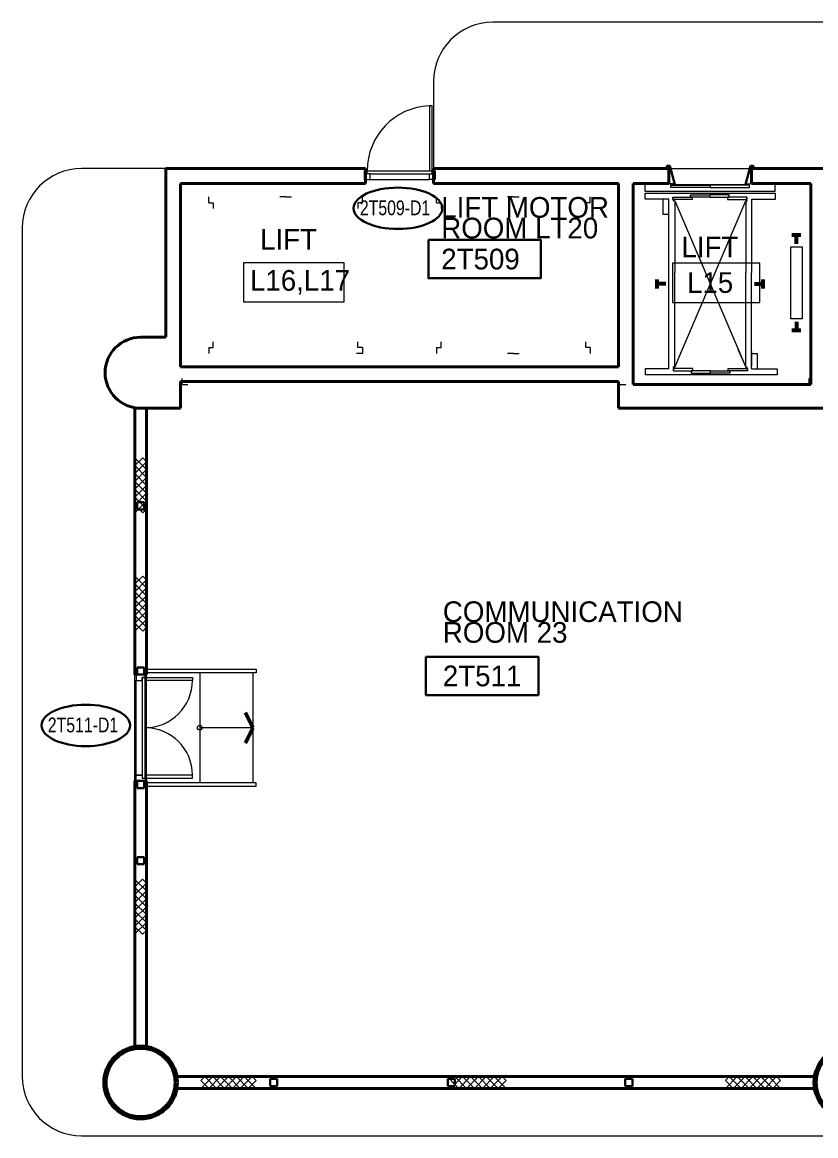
# Model space of a CAD drawing. Header units: metres. Extents: x 1807 to 3745, y 842 to 1968.
# Drawn here: x 3388 to 3401.41, y 1427.1 to 1445.92 of the extents above; entities that cross this region are included whole.
import ezdxf
from ezdxf.enums import TextEntityAlignment as Align

# ---------------------------------------------------------------- set-up
doc = ezdxf.new("R2010")
doc.units = ezdxf.units.M
doc.header["$MEASUREMENT"] = 0
doc.linetypes.add('DGN1', pattern=[7.299439, 0, -7.299439])
doc.layers.get('0').update_dxf_attribs({"lineweight": 0})
for name, color, linetype, lineweight in [('Level 1', 7, 'Continuous', 0), ('Level 31', 7, 'Continuous', 0), ('Level 33', 7, 'Continuous', 0), ('Primary Door', 7, 'Continuous', 0), ('TRIRIGA DOOR BOX', 7, 'Continuous', 0)]:
    doc.layers.add(name, color=color, linetype=linetype, lineweight=lineweight)
doc.styles.add('Style-CHAR_FAST_FONT', font='CHAR_FAST_FONT.shx', dxfattribs={"height": 0.2})

# ---------------------------------------------------------------- blocks, each defined once
blk = doc.blocks.new('AnonymusCell_218')
at = {"layer": 'Primary Door', "color": 7, "linetype": 'Continuous', "lineweight": 30}
blk.add_ellipse((0, 0), major_axis=(0.75, 0), ratio=0.466667, dxfattribs=at)
at = {"layer": 'Primary Door', "color": 7, "linetype": 'Continuous', "lineweight": 30, "style": 'Style-CHAR_FAST_FONT', "width": 0.799986}
blk.add_text('2T509-D1', height=0.25, dxfattribs=at).set_placement((-0.643, 0.133), align=Align.TOP_LEFT)
blk = doc.blocks.new('AnonymusCell_222')
at = {"layer": 'Primary Door', "color": 7, "linetype": 'Continuous', "lineweight": 30}
blk.add_ellipse((0, 0), major_axis=(0.75, 0), ratio=0.466667, dxfattribs=at)
at = {"layer": 'Primary Door', "color": 7, "linetype": 'Continuous', "lineweight": 30, "style": 'Style-CHAR_FAST_FONT', "width": 0.799986}
blk.add_text('2T511-D1', height=0.25, dxfattribs=at).set_placement((-0.643, 0.133), align=Align.TOP_LEFT)
blk = doc.blocks.new('RFNUM3_10')
at = {"layer": 'Level 33', "color": 7, "linetype": 'Continuous', "lineweight": 13, "extrusion": (0, 0, -1)}
blk.add_lwpolyline([(0.00317, -0.00221), (-0.00668, -0.00221), (-0.00668, 0.00221), (0.00317, 0.00221)], close=True, dxfattribs=at)
at = {"layer": 'Level 33', "color": 7, "linetype": 'Continuous', "lineweight": 13, "insert": (-0.00153, 0.00001), "char_height": 0.002333, "width": 0.0068108, "attachment_point": 4, "line_spacing_factor": 0.25, "style": 'Style-CHAR_FAST_FONT'}
blk.add_mtext('L15', dxfattribs=at)
blk = doc.blocks.new('AnonymusCell_360')
at = {"layer": 'Level 33', "color": 7, "linetype": 'Continuous', "lineweight": 13, "extrusion": (0, 0, -1)}
blk.add_lwpolyline([(0.852, -0.333), (-0.852, -0.333), (-0.852, 0.33), (0.852, 0.33)], close=True, dxfattribs=at)
at = {"layer": 'Level 33', "color": 7, "linetype": 'Continuous', "lineweight": 13, "insert": (-0.741, 0), "char_height": 0.35, "width": 2.54949, "attachment_point": 4, "line_spacing_factor": 0.25, "style": 'Style-CHAR_FAST_FONT'}
blk.add_mtext('L16,L17', dxfattribs=at)

msp = doc.modelspace()

# ---------------------------------------------------------------- linework, layer by layer
at = {"layer": 'Level 1', "color": 7, "linetype": 'Continuous', "lineweight": 0}
for p, q in [((3429.4, 1445.925), (3395.95, 1445.925)), ((3394.95, 1444.95), (3394.95, 1443.45)), ((3394.95, 1444.925), (3394.95, 1443.45)), ((3394.929, 1444.515), (3394.879, 1444.515)), ((3394.879, 1444.515), (3394.879, 1443.415)), ((3394.929, 1443.415), (3394.929, 1444.515)), ((3390.425, 1443.45), (3389, 1443.45)), ((3390.425, 1440.6), (3390.425, 1443.45)), ((3393.779, 1443.415), (3394.929, 1443.415)), ((3393.779, 1443.415), (3393.779, 1443.265)), ((3393.829, 1443.415), (3393.779, 1443.415)), ((3393.829, 1443.415), (3393.779, 1443.415)), ((3393.779, 1443.415), (3393.779, 1443.265)), ((3393.829, 1443.365), (3393.829, 1443.415)), ((3393.829, 1443.365), (3393.829, 1443.415)), ((3393.879, 1443.365), (3393.829, 1443.365)), ((3393.879, 1443.365), (3393.829, 1443.365)), ((3393.879, 1443.365), (3394.879, 1443.365)), ((3393.879, 1443.265), (3393.879, 1443.365)), ((3393.879, 1443.265), (3393.879, 1443.365)), ((3394.879, 1443.415), (3394.929, 1443.415)), ((3394.879, 1443.265), (3394.879, 1443.365)), ((3394.879, 1443.365), (3394.929, 1443.365)), ((3394.879, 1443.265), (3394.879, 1443.365)), ((3394.879, 1443.365), (3394.929, 1443.365)), ((3394.929, 1443.365), (3394.929, 1443.415)), ((3394.929, 1443.415), (3394.979, 1443.415)), ((3394.929, 1443.365), (3394.929, 1443.415)), ((3394.929, 1443.415), (3394.979, 1443.415)), ((3394.95, 1443.45), (3401.575, 1443.45)), ((3394.979, 1443.415), (3394.979, 1443.265)), ((3394.979, 1443.415), (3394.979, 1443.265)), ((3393.779, 1443.265), (3393.879, 1443.265)), ((3393.779, 1443.265), (3393.879, 1443.265)), ((3393.879, 1443.265), (3394.879, 1443.265)), ((3394.979, 1443.265), (3394.879, 1443.265)), ((3394.979, 1443.265), (3394.879, 1443.265)), ((3398.525, 1443.065), (3398.525, 1443.2)), ((3398.96, 1443.13), (3398.96, 1443.17)), ((3398.96, 1443.17), (3399.625, 1443.17)), ((3399.625, 1443.13), (3398.96, 1443.13)), ((3399.03, 1443.18), (3400.22, 1443.18)), ((3399.625, 1443.17), (3399.625, 1443.13)), ((3400.29, 1443.17), (3399.625, 1443.17)), ((3399.625, 1443.17), (3399.625, 1443.13)), ((3399.625, 1443.13), (3400.29, 1443.13)), ((3400.29, 1443.13), (3400.29, 1443.17)), ((3400.725, 1443.065), (3400.725, 1443.2)), ((3400.725, 1443.065), (3398.525, 1443.065)), ((3398.525, 1442.933), (3398.525, 1443.036)), ((3398.525, 1443.036), (3400.727, 1443.036)), ((3398.995, 1442.968), (3398.995, 1442.927)), ((3398.995, 1442.927), (3398.995, 1442.967)), ((3398.995, 1442.967), (3399.32, 1442.967)), ((3399.295, 1442.967), (3399.295, 1443.007)), ((3399.295, 1443.007), (3399.62, 1443.007)), ((3399.62, 1442.967), (3399.295, 1442.967)), ((3399.32, 1442.967), (3399.32, 1442.927)), ((3399.62, 1443.007), (3399.62, 1442.967)), ((3399.945, 1443.007), (3399.62, 1443.007)), ((3399.62, 1443.007), (3399.62, 1442.967)), ((3399.62, 1442.967), (3399.945, 1442.967)), ((3399.92, 1442.967), (3399.92, 1442.927)), ((3400.245, 1442.967), (3399.92, 1442.967)), ((3399.945, 1442.967), (3399.945, 1443.007)), ((3400.245, 1442.968), (3400.245, 1442.927)), ((3400.245, 1442.927), (3400.245, 1442.967)), ((3400.727, 1442.933), (3400.727, 1443.036)), ((3398.925, 1442.933), (3398.525, 1442.933)), ((3398.825, 1442.933), (3398.825, 1442.683)), ((3398.925, 1442.933), (3398.825, 1442.933)), ((3398.925, 1440.068), (3398.925, 1442.933)), ((3398.925, 1442.643), (3398.925, 1442.933)), ((3398.925, 1442.643), (3398.925, 1442.893)), ((3399.32, 1442.927), (3398.995, 1442.927)), ((3399.025, 1442.908), (3398.996, 1442.908)), ((3399.025, 1442.908), (3399.025, 1441.693)), ((3399.025, 1442.908), (3400.225, 1440.093)), ((3399.025, 1440.093), (3400.225, 1442.908)), ((3399.92, 1442.927), (3400.245, 1442.927)), ((3400.225, 1442.908), (3400.225, 1441.693)), ((3400.225, 1442.908), (3400.254, 1442.908)), ((3400.325, 1442.933), (3400.325, 1441.693)), ((3400.325, 1442.933), (3400.727, 1442.933)), ((3398.825, 1442.683), (3398.925, 1442.683)), ((3388, 1442.45), (3388, 1428.1)), ((3400.988, 1442.129), (3401.177, 1442.129)), ((3400.988, 1440.909), (3400.988, 1442.129)), ((3401.177, 1442.129), (3401.177, 1440.909)), ((3399.025, 1440.093), (3399.025, 1441.693)), ((3400.225, 1440.093), (3400.225, 1441.693)), ((3400.325, 1440.068), (3400.325, 1441.693)), ((3401.177, 1440.909), (3400.988, 1440.909)), ((3390, 1440.6), (3390.425, 1440.6)), ((3398.925, 1440.108), (3398.925, 1440.399)), ((3399.025, 1440.093), (3399.025, 1440.399)), ((3399.025, 1440.093), (3399.156, 1440.399)), ((3400.094, 1440.399), (3400.225, 1440.093)), ((3400.225, 1440.093), (3400.225, 1440.399)), ((3400.325, 1440.358), (3400.325, 1440.399)), ((3400.325, 1440.358), (3400.325, 1440.108)), ((3400.425, 1440.318), (3400.325, 1440.318)), ((3400.425, 1440.068), (3400.425, 1440.318)), ((3398.925, 1440.068), (3398.525, 1440.068)), ((3398.525, 1440.068), (3398.525, 1439.964)), ((3400.756, 1439.964), (3398.525, 1439.964)), ((3399.025, 1440.093), (3398.996, 1440.093)), ((3399.005, 1440.033), (3399.005, 1440.073)), ((3399.33, 1440.073), (3399.005, 1440.073)), ((3399.005, 1440.073), (3399.005, 1440.033)), ((3399.005, 1440.033), (3399.33, 1440.033)), ((3399.305, 1440.033), (3399.305, 1439.993)), ((3399.63, 1440.033), (3399.305, 1440.033)), ((3399.305, 1439.993), (3399.63, 1439.993)), ((3399.33, 1440.033), (3399.33, 1440.073)), ((3399.63, 1439.993), (3399.63, 1440.033)), ((3399.63, 1440.033), (3399.955, 1440.033)), ((3399.63, 1439.993), (3399.63, 1440.033)), ((3399.955, 1439.993), (3399.63, 1439.993)), ((3399.93, 1440.033), (3399.93, 1440.073)), ((3399.93, 1440.073), (3400.255, 1440.073)), ((3400.255, 1440.033), (3399.93, 1440.033)), ((3399.955, 1440.033), (3399.955, 1439.993)), ((3400.225, 1440.093), (3400.254, 1440.093)), ((3400.255, 1440.033), (3400.255, 1440.073)), ((3400.255, 1440.073), (3400.255, 1440.033)), ((3400.325, 1440.068), (3400.425, 1440.068)), ((3400.425, 1440.068), (3400.756, 1440.068)), ((3400.756, 1440.068), (3400.756, 1439.964)), ((3390, 1439.4), (3390.1, 1439.4)), ((3390.1, 1428.592), (3390.1, 1439.4)), ((3389.901, 1438.563), (3390.101, 1438.363)), ((3390.035, 1438.563), (3389.901, 1438.43)), ((3389.901, 1438.296), (3390.101, 1438.496)), ((3389.901, 1438.43), (3390.101, 1438.23)), ((3390.101, 1438.496), (3390.035, 1438.563)), ((3390.101, 1438.363), (3389.901, 1438.163)), ((3390.101, 1438.096), (3389.901, 1438.296)), ((3390.101, 1438.23), (3389.901, 1438.03)), ((3389.901, 1438.163), (3390.101, 1437.963)), ((3389.901, 1437.896), (3390.101, 1438.096)), ((3389.901, 1438.03), (3390.101, 1437.83)), ((3390.101, 1437.963), (3389.901, 1437.763)), ((3390.101, 1437.696), (3389.901, 1437.896)), ((3390.101, 1437.83), (3389.901, 1437.63)), ((3389.901, 1437.763), (3390.035, 1437.63)), ((3390.035, 1437.63), (3390.101, 1437.696)), ((3389.901, 1436.563), (3390.101, 1436.363)), ((3390.035, 1436.563), (3389.901, 1436.43)), ((3390.101, 1436.496), (3390.035, 1436.563)), ((3389.901, 1436.296), (3390.101, 1436.496)), ((3389.901, 1436.43), (3390.101, 1436.23)), ((3390.101, 1436.363), (3389.901, 1436.163)), ((3390.101, 1436.096), (3389.901, 1436.296)), ((3390.101, 1436.23), (3389.901, 1436.03)), ((3389.901, 1436.163), (3390.101, 1435.963)), ((3389.901, 1435.896), (3390.101, 1436.096)), ((3389.901, 1436.03), (3390.101, 1435.83)), ((3390.101, 1435.963), (3389.901, 1435.763)), ((3390.101, 1435.696), (3389.901, 1435.896)), ((3390.101, 1435.83), (3389.901, 1435.63)), ((3389.901, 1435.763), (3390.035, 1435.63)), ((3390.035, 1435.63), (3390.101, 1435.696)), ((3389.9, 1433.098), (3389.9, 1434.898)), ((3390.075, 1434.898), (3389.925, 1434.898)), ((3389.925, 1434.898), (3389.925, 1434.798)), ((3390.075, 1434.898), (3389.925, 1434.898)), ((3389.925, 1434.898), (3389.925, 1434.798)), ((3390.025, 1434.798), (3390.025, 1434.848)), ((3390.025, 1434.848), (3390.075, 1434.848)), ((3390.025, 1434.798), (3390.025, 1434.848)), ((3390.025, 1434.848), (3390.075, 1434.848)), ((3390.075, 1434.848), (3390.025, 1434.848)), ((3390.025, 1434.848), (3390.025, 1433.148)), ((3390.075, 1434.848), (3390.075, 1434.898)), ((3390.075, 1434.848), (3390.075, 1434.898)), ((3390.075, 1434.848), (3390.875, 1434.848)), ((3390.075, 1434.798), (3390.075, 1434.848)), ((3390.075, 1433.148), (3390.075, 1434.848)), ((3390.875, 1434.848), (3390.875, 1434.798)), ((3391, 1434.927), (3391, 1433.069)), ((3391.9, 1433.069), (3391.9, 1434.927)), ((3389.925, 1434.798), (3390.025, 1434.798)), ((3389.925, 1434.798), (3390.025, 1434.798)), ((3389.925, 1434.798), (3390.025, 1434.798)), ((3389.925, 1433.198), (3389.925, 1434.798)), ((3390.025, 1434.798), (3390.025, 1433.198)), ((3390.875, 1434.798), (3390.075, 1434.798)), ((3391.885, 1433.998), (3391, 1433.998)), ((3389.925, 1433.098), (3389.925, 1433.198)), ((3389.925, 1433.198), (3390.025, 1433.198)), ((3389.925, 1433.098), (3389.925, 1433.198)), ((3389.925, 1433.198), (3390.025, 1433.198)), ((3390.025, 1433.198), (3389.925, 1433.198)), ((3390.025, 1433.198), (3390.025, 1433.148)), ((3390.025, 1433.198), (3390.025, 1433.148)), ((3390.025, 1433.148), (3390.075, 1433.148)), ((3390.025, 1433.148), (3390.075, 1433.148)), ((3390.025, 1433.148), (3390.075, 1433.148)), ((3390.875, 1433.198), (3390.075, 1433.198)), ((3390.075, 1433.198), (3390.075, 1433.148)), ((3390.075, 1433.148), (3390.875, 1433.148)), ((3390.075, 1433.148), (3390.075, 1433.098)), ((3390.075, 1433.148), (3390.075, 1433.098)), ((3390.875, 1433.148), (3390.875, 1433.198)), ((3390.075, 1433.098), (3389.925, 1433.098)), ((3390.075, 1433.098), (3389.925, 1433.098)), ((3389.897, 1431.439), (3390.097, 1431.239)), ((3390.03, 1431.439), (3389.897, 1431.305)), ((3389.897, 1431.172), (3390.097, 1431.372)), ((3389.897, 1431.305), (3390.097, 1431.105)), ((3390.097, 1431.372), (3390.03, 1431.439)), ((3390.097, 1431.239), (3389.897, 1431.039)), ((3390.097, 1430.972), (3389.897, 1431.172)), ((3390.097, 1431.105), (3389.897, 1430.905)), ((3389.897, 1431.039), (3390.097, 1430.839)), ((3389.897, 1430.772), (3390.097, 1430.972)), ((3389.897, 1430.905), (3390.097, 1430.705)), ((3390.097, 1430.839), (3389.897, 1430.639)), ((3390.097, 1430.572), (3389.897, 1430.772)), ((3390.097, 1430.705), (3389.897, 1430.505)), ((3389.897, 1430.639), (3390.03, 1430.505)), ((3390.03, 1430.505), (3390.097, 1430.572)), ((3390.593, 1428.1), (3390.592, 1428.1)), ((3390.592, 1428.1), (3390.592, 1428.1)), ((3401.408, 1428.1), (3390.593, 1428.1)), ((3391.018, 1427.9), (3391.218, 1428.1)), ((3391.084, 1428.1), (3391.018, 1428.033)), ((3391.284, 1427.9), (3391.084, 1428.1)), ((3391.151, 1427.9), (3391.351, 1428.1)), ((3391.218, 1428.1), (3391.418, 1427.9)), ((3391.484, 1428.1), (3391.284, 1427.9)), ((3391.351, 1428.1), (3391.551, 1427.9)), ((3391.418, 1427.9), (3391.618, 1428.1)), ((3391.684, 1427.9), (3391.484, 1428.1)), ((3391.551, 1427.9), (3391.751, 1428.1)), ((3391.618, 1428.1), (3391.818, 1427.9)), ((3391.884, 1428.1), (3391.684, 1427.9)), ((3391.751, 1428.1), (3391.951, 1427.9)), ((3391.951, 1428.033), (3391.884, 1428.1)), ((3395.242, 1427.899), (3395.442, 1428.099)), ((3395.308, 1428.099), (3395.242, 1428.032)), ((3395.508, 1427.899), (3395.308, 1428.099)), ((3395.375, 1427.899), (3395.575, 1428.099)), ((3395.442, 1428.099), (3395.642, 1427.899)), ((3395.708, 1428.099), (3395.508, 1427.899)), ((3395.575, 1428.099), (3395.775, 1427.899)), ((3395.642, 1427.899), (3395.842, 1428.099)), ((3395.908, 1427.899), (3395.708, 1428.099)), ((3395.775, 1427.899), (3395.975, 1428.099)), ((3395.842, 1428.099), (3396.042, 1427.899)), ((3396.108, 1428.099), (3395.908, 1427.899)), ((3395.975, 1428.099), (3396.175, 1427.899)), ((3396.175, 1428.032), (3396.108, 1428.099)), ((3399.881, 1427.9), (3400.081, 1428.1)), ((3399.947, 1428.1), (3399.881, 1428.033)), ((3400.147, 1427.9), (3399.947, 1428.1)), ((3400.014, 1427.9), (3400.214, 1428.1)), ((3400.081, 1428.1), (3400.281, 1427.9)), ((3400.347, 1428.1), (3400.147, 1427.9)), ((3400.214, 1428.1), (3400.414, 1427.9)), ((3400.281, 1427.9), (3400.481, 1428.1)), ((3400.547, 1427.9), (3400.347, 1428.1)), ((3400.414, 1427.9), (3400.614, 1428.1)), ((3400.481, 1428.1), (3400.681, 1427.9)), ((3400.747, 1428.1), (3400.547, 1427.9)), ((3400.614, 1428.1), (3400.814, 1427.9)), ((3400.814, 1428.033), (3400.747, 1428.1)), ((3391.018, 1428.033), (3391.151, 1427.9)), ((3391.818, 1427.9), (3391.951, 1428.033)), ((3395.242, 1428.032), (3395.375, 1427.899)), ((3396.042, 1427.899), (3396.175, 1428.032)), ((3399.881, 1428.033), (3400.014, 1427.9)), ((3400.681, 1427.9), (3400.814, 1428.033)), ((3389, 1427.1), (3428.954, 1427.1))]:
    msp.add_line(p, q, dxfattribs=at)
at = {"layer": 'Level 1', "color": 7, "linetype": 'Continuous', "lineweight": 40}
for p, q in [((3390.425, 1440.6), (3390.425, 1443.45)), ((3390.425, 1443.45), (3393.8, 1443.45)), ((3393.8, 1443.2), (3393.8, 1443.45)), ((3394.95, 1443.45), (3398.925, 1443.45)), ((3394.95, 1443.45), (3394.95, 1443.2)), ((3398.925, 1443.45), (3398.925, 1443.2)), ((3400.325, 1443.2), (3400.325, 1443.45)), ((3400.325, 1443.45), (3401.575, 1443.45)), ((3390.675, 1440.1), (3390.675, 1443.2)), ((3390.675, 1443.2), (3393.8, 1443.2)), ((3394.95, 1443.2), (3398.075, 1443.2)), ((3398.075, 1443.2), (3398.075, 1440.1)), ((3398.925, 1443.2), (3398.325, 1443.2)), ((3398.325, 1443.2), (3398.325, 1439.8)), ((3401.325, 1443.2), (3400.325, 1443.2)), ((3401.325, 1439.8), (3401.325, 1443.2)), ((3390, 1440.6), (3390.425, 1440.6)), ((3398.075, 1440.1), (3390.675, 1440.1)), ((3390.675, 1439.4), (3390.675, 1439.85)), ((3390.675, 1439.85), (3398.075, 1439.85)), ((3398.075, 1439.85), (3398.075, 1439.4)), ((3398.325, 1439.8), (3401.325, 1439.8)), ((3389.9, 1434.898), (3389.9, 1439.408)), ((3390, 1439.4), (3390.675, 1439.4)), ((3390.1, 1439.4), (3390.1, 1439.3)), ((3390.1, 1439.4), (3390.1, 1434.898)), ((3398.075, 1439.4), (3402, 1439.4)), ((3389.9, 1428.592), (3389.9, 1433.098)), ((3390.1, 1433.098), (3390.1, 1428.592)), ((3390.592, 1428.1), (3401.408, 1428.1)), ((3401.408, 1427.9), (3390.592, 1427.9))]:
    msp.add_line(p, q, dxfattribs=at)
at = {"layer": 'Level 1', "color": 7, "linetype": 'Continuous', "lineweight": 30}
for p, q in [((3398.945, 1443.495), (3398.895, 1443.495)), ((3398.895, 1443.495), (3398.895, 1443.47)), ((3398.895, 1443.47), (3398.925, 1443.47)), ((3399.03, 1443.18), (3398.945, 1443.495)), ((3400.22, 1443.18), (3400.305, 1443.495)), ((3400.305, 1443.495), (3400.355, 1443.495)), ((3400.355, 1443.47), (3400.325, 1443.47)), ((3400.355, 1443.495), (3400.355, 1443.47)), ((3398.96, 1443.2), (3398.96, 1443.18)), ((3398.96, 1443.18), (3399.03, 1443.18)), ((3400.29, 1443.18), (3400.22, 1443.18)), ((3400.29, 1443.2), (3400.29, 1443.18)), ((3390.06, 1437.81), (3389.94, 1437.81)), ((3389.94, 1437.81), (3389.94, 1437.69)), ((3389.94, 1437.69), (3390.06, 1437.69)), ((3390.06, 1437.69), (3390.06, 1437.81)), ((3390.1, 1434.898), (3389.9, 1434.898)), ((3390.06, 1435.018), (3389.94, 1435.018)), ((3389.94, 1435.018), (3389.94, 1434.898)), ((3389.94, 1434.898), (3390.06, 1434.898)), ((3390.06, 1434.898), (3390.06, 1435.018)), ((3390.1, 1433.098), (3389.9, 1433.098)), ((3390.06, 1433.098), (3389.94, 1433.098)), ((3389.94, 1433.098), (3389.94, 1432.978)), ((3389.94, 1432.978), (3390.06, 1432.978)), ((3390.06, 1432.978), (3390.06, 1433.098)), ((3390.06, 1431.81), (3389.94, 1431.81)), ((3389.94, 1431.81), (3389.94, 1431.69)), ((3389.94, 1431.69), (3390.06, 1431.69)), ((3390.06, 1431.69), (3390.06, 1431.81)), ((3392.31, 1428.06), (3392.19, 1428.06)), ((3392.19, 1428.06), (3392.19, 1427.94)), ((3392.19, 1427.94), (3392.31, 1427.94)), ((3392.31, 1427.94), (3392.31, 1428.06)), ((3395.31, 1428.06), (3395.19, 1428.06)), ((3395.19, 1428.06), (3395.19, 1427.94)), ((3395.19, 1427.94), (3395.31, 1427.94)), ((3395.31, 1427.94), (3395.31, 1428.06)), ((3398.31, 1428.06), (3398.19, 1428.06)), ((3398.19, 1428.06), (3398.19, 1427.94)), ((3398.19, 1427.94), (3398.31, 1427.94)), ((3398.31, 1427.94), (3398.31, 1428.06))]:
    msp.add_line(p, q, dxfattribs=at)
at = {"layer": 'Level 1', "color": 7, "linetype": 'DGN1', "lineweight": 0}
for p, q in [((3398.925, 1443.2), (3400.325, 1443.2)), ((3391.152, 1442.875), (3391.152, 1442.975)), ((3392.452, 1442.975), (3391.152, 1442.975)), ((3392.448, 1442.975), (3393.748, 1442.975)), ((3393.748, 1442.875), (3393.748, 1442.975)), ((3395.002, 1442.875), (3395.002, 1442.975)), ((3396.302, 1442.975), (3395.002, 1442.975)), ((3396.298, 1442.975), (3397.598, 1442.975)), ((3397.598, 1442.875), (3397.598, 1442.975)), ((3391.152, 1442.875), (3391.227, 1442.875)), ((3391.227, 1442.875), (3391.227, 1441.65)), ((3393.748, 1442.875), (3393.673, 1442.875)), ((3393.673, 1442.875), (3393.673, 1441.65)), ((3395.002, 1442.875), (3395.077, 1442.875)), ((3395.077, 1442.875), (3395.077, 1441.65)), ((3397.598, 1442.875), (3397.523, 1442.875)), ((3397.523, 1442.875), (3397.523, 1441.65)), ((3391.227, 1440.425), (3391.227, 1441.65)), ((3393.673, 1440.425), (3393.673, 1441.65)), ((3395.077, 1440.425), (3395.077, 1441.65)), ((3397.523, 1440.425), (3397.523, 1441.65)), ((3391.152, 1440.425), (3391.152, 1440.325)), ((3391.152, 1440.425), (3391.227, 1440.425)), ((3393.748, 1440.325), (3391.152, 1440.325)), ((3393.748, 1440.425), (3393.673, 1440.425)), ((3393.748, 1440.425), (3393.748, 1440.325)), ((3395.002, 1440.425), (3395.002, 1440.325)), ((3395.002, 1440.425), (3395.077, 1440.425)), ((3396.302, 1440.325), (3395.002, 1440.325)), ((3396.298, 1440.325), (3397.598, 1440.325)), ((3397.598, 1440.425), (3397.523, 1440.425)), ((3397.598, 1440.425), (3397.598, 1440.325))]:
    msp.add_line(p, q, dxfattribs=at)
at = {"layer": 'Level 1', "color": 7, "linetype": 'Continuous', "lineweight": 53}
for p, q in [((3401.157, 1442.323), (3401.007, 1442.323)), ((3401.082, 1442.179), (3401.082, 1442.323)), ((3398.731, 1441.425), (3398.731, 1441.575)), ((3398.875, 1441.5), (3398.731, 1441.5)), ((3400.375, 1441.5), (3400.519, 1441.5)), ((3400.519, 1441.425), (3400.519, 1441.575)), ((3401.157, 1440.715), (3401.007, 1440.715)), ((3401.082, 1440.859), (3401.082, 1440.715)), ((3391.9, 1433.998), (3391.774, 1434.251)), ((3391.774, 1433.745), (3391.9, 1433.998))]:
    msp.add_line(p, q, dxfattribs=at)
at = {"layer": 'Level 1', "color": 7, "linetype": 'DGN1', "lineweight": 13}
for p, q in [((3390.7, 1439.8), (3390.7, 1440.7)), ((3401.3, 1439.8), (3401.3, 1440.7)), ((3390.7, 1439.8), (3401.3, 1439.8))]:
    msp.add_line(p, q, dxfattribs=at)
at = {"layer": 'Level 1', "color": 7, "linetype": 'Continuous', "lineweight": 13}
for p, q in [((3390.1, 1434.927), (3390.1, 1434.986)), ((3390.1, 1434.986), (3391.95, 1434.986)), ((3391.95, 1434.927), (3390.1, 1434.927)), ((3391.95, 1434.986), (3391.95, 1434.927)), ((3390.1, 1433.069), (3390.1, 1433.011)), ((3391.95, 1433.069), (3390.1, 1433.069)), ((3390.1, 1433.011), (3391.95, 1433.011)), ((3391.95, 1433.011), (3391.95, 1433.069))]:
    msp.add_line(p, q, dxfattribs=at)
at = {"layer": 'Level 1', "color": 7, "linetype": 'Continuous', "lineweight": 0}
msp.add_circle((3391, 1433.998), 0.04, dxfattribs=at)
at = {"layer": 'Level 1', "color": 7, "linetype": 'Continuous', "lineweight": 70}
for centre in [(3390, 1428), (3402, 1428)]:
    msp.add_circle(centre, 0.6, dxfattribs=at)
at = {"layer": 'Level 1', "color": 7, "linetype": 'Continuous', "lineweight": 0}
for centre, radius, start, end in [((3395.95, 1444.925), 1, 90, 180), ((3394.929, 1443.415), 1.1, 92.6026, 180), ((3389, 1442.45), 1, 90, 180), ((3390, 1440), 0.6, 90, 270), ((3390.075, 1434.798), 0.8, 270, 0), ((3390.075, 1433.198), 0.8, 0, 90), ((3390, 1428), 0.602, 9.5727, 80.406), ((3389, 1428.1), 1, 180, 270)]:
    msp.add_arc(centre, radius, start, end, dxfattribs=at)
at = {"layer": 'Level 1', "color": 7, "linetype": 'Continuous', "lineweight": 40}
msp.add_arc((3390, 1440), 0.6, 90, 270, dxfattribs=at)
at = {"layer": 'TRIRIGA DOOR BOX', "color": 251, "linetype": 'Continuous', "lineweight": 30, "true_color": 0x555555}
for points in [[(3394.863, 1442.247), (3396.763, 1442.247), (3396.763, 1441.597), (3394.863, 1441.597)], [(3394.822, 1435.199), (3396.722, 1435.199), (3396.722, 1434.549), (3394.822, 1434.549)]]:
    msp.add_lwpolyline(points, close=True, dxfattribs=at)

# ---------------------------------------------------------------- block references
at = {"color": 7, "linetype": 'Continuous', "lineweight": 0}
for name, p in [('AnonymusCell_218', (3394.348, 1442.78)), ('AnonymusCell_360', (3392.589, 1441.529)), ('AnonymusCell_222', (3389.074, 1434.037))]:
    msp.add_blockref(name, p, dxfattribs=at)
at = {"color": 7, "linetype": 'Continuous', "lineweight": 13, "xscale": 150, "yscale": 150, "zscale": 150}
msp.add_blockref('RFNUM3_10', (3399.463, 1441.521), dxfattribs=at)

# ---------------------------------------------------------------- texts
at = {"layer": 'Level 31', "color": 7, "linetype": 'Continuous', "lineweight": 30, "style": 'Style-CHAR_FAST_FONT'}
for p in [(3392.019, 1442.256), (3399.14, 1442.125)]:
    msp.add_text('LIFT', height=0.35, dxfattribs=at).set_placement(p, align=Align.MIDDLE_LEFT)
at = {"layer": 'Level 31', "color": 7, "linetype": 'Continuous', "lineweight": 30, "char_height": 0.35, "attachment_point": 4, "line_spacing_factor": 0.6, "style": 'Style-CHAR_FAST_FONT'}
for s, insert, width in [('LIFT MOTOR\\PROOM LT20\\P', (3395.08, 1442.618), 3.69842), ('COMMUNICATION\\PROOM 23\\P', (3395.107, 1435.782), 4.8413)]:
    msp.add_mtext(s, dxfattribs=dict(at, insert=insert, width=width))
at = {"layer": 'Level 33', "color": 7, "linetype": 'Continuous', "lineweight": 30, "style": 'Style-CHAR_FAST_FONT'}
for s, p in [('2T509', (3395.08, 1441.922)), ('2T511', (3395.107, 1434.874))]:
    msp.add_text(s, height=0.35, dxfattribs=at).set_placement(p, align=Align.MIDDLE_LEFT)

doc.saveas('drawing.dxf')
